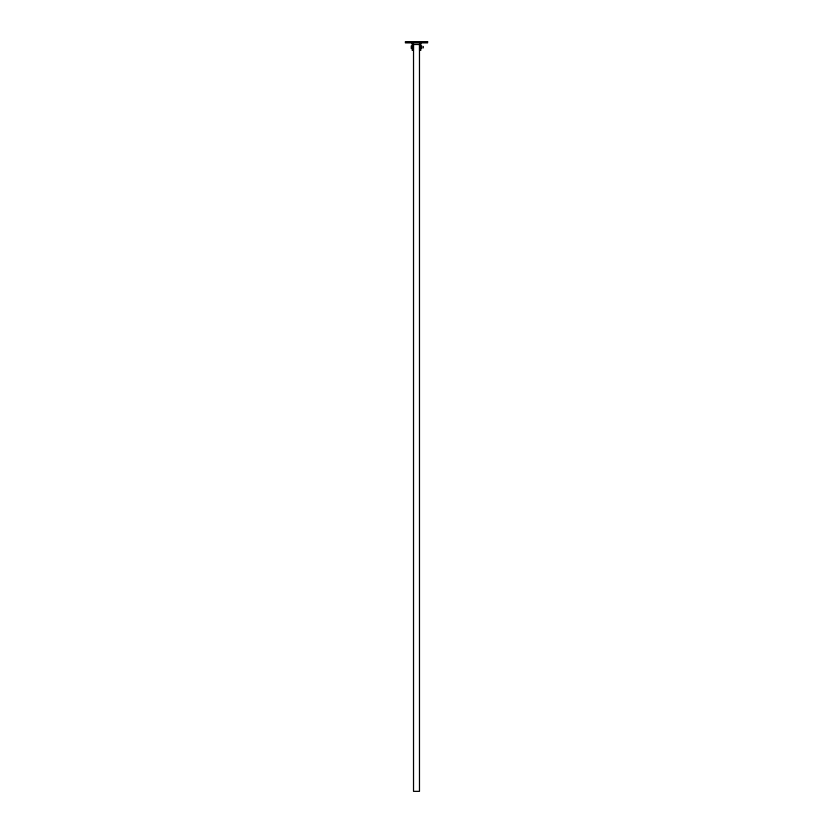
<?xml version="1.0" encoding="UTF-8"?>
<svg xmlns="http://www.w3.org/2000/svg" width="833" height="833" viewBox="0 0 833 833"><rect width="100%" height="100%" fill="white"/><g stroke="black" fill="none" stroke-linecap="round" stroke-linejoin="round"><path stroke-width="1.25" d="M423.289 46.461L423.289 47.95M421.748 45.919L421.748 48.491M420.821 42.889L420.821 50.292L419.582 50.292L419.582 42.889M413.418 42.889L413.418 50.292L412.179 50.292L412.179 42.889M411.252 45.919L411.252 48.491M427.61 41.65L405.39 41.65L405.39 42.889L427.61 42.889L427.61 41.65M419.478 44.493L413.522 44.493L413.522 791.35L419.478 791.35L419.478 44.493"/></g></svg>
